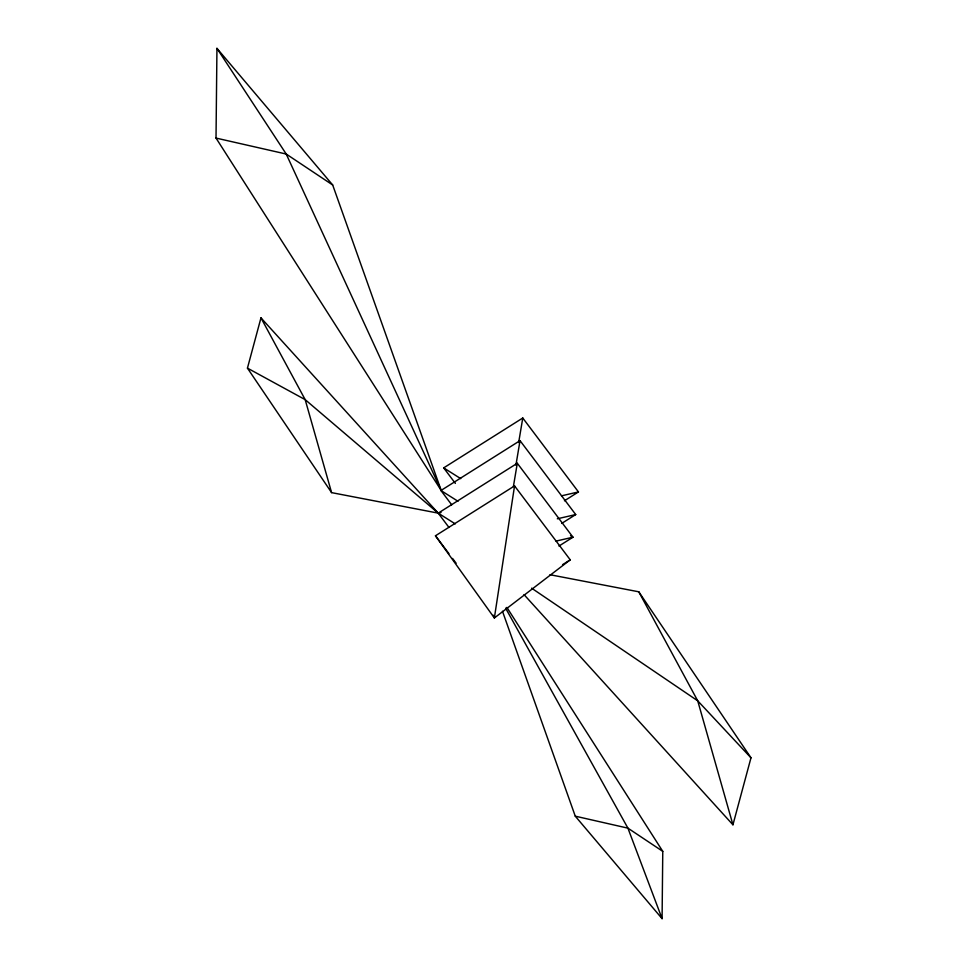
<?xml version="1.0" encoding="UTF-8"?>
<svg xmlns="http://www.w3.org/2000/svg" width="967" height="967" viewBox="0 0 967 967"><rect width="100%" height="100%" fill="white"/><g stroke="black" fill="none" stroke-linecap="round" stroke-linejoin="round"><path stroke-width="1.45" d="M216.016 138.076L216.946 48.35L332.684 184.987L441.194 490.438L216.016 138.076L286.22 154.043L332.684 184.987M502.477 611.265L575.268 816.172L662.081 918.65L662.77 851.359L506.877 607.409M514.553 485.893L494.367 617.973L435.464 535.778L514.553 485.893L570.24 559.833L494.367 617.973L493.291 615.217M518.663 442.535L522.772 418.01L443.684 467.883L455.36 483.391M515.919 465.163L520.028 440.638L440.94 490.511L451.722 504.822M513.429 486.353L517.297 463.266L438.208 513.139L331.584 492.626L247.443 368.125L260.969 317.877L438.208 513.139L448.978 527.45M524.017 594.62L732.938 824.803L750.984 757.802L638.788 591.804L549.945 574.712M564.426 500.785L578.459 491.937L522.772 418.01M561.682 523.425L575.716 514.565L520.028 440.638M558.95 546.053L572.984 537.205L517.297 463.266M562.589 564.655L570.24 559.833M247.443 368.125L305.173 399.637L438.208 513.139L441.037 512.498M561.464 495.841L578.459 491.937M557.306 518.795L575.716 514.565M555.989 541.097L572.984 537.205L570.542 535.67M575.268 816.172L627.921 828.151L662.77 851.359M443.684 467.883L460.739 478.641M440.94 490.511L457.995 501.269M438.208 513.139L455.264 523.896M531.608 588.166L697.727 700.821L750.984 757.802M435.464 535.778L448.942 553.668M452.532 558.43L456.122 563.205M216.946 48.35L286.22 154.043L441.194 490.438M505.608 608.158L627.921 828.151L662.081 918.65M638.788 591.804L697.727 700.821L732.938 824.803M260.969 317.877L305.173 399.637L331.584 492.626"/></g></svg>
